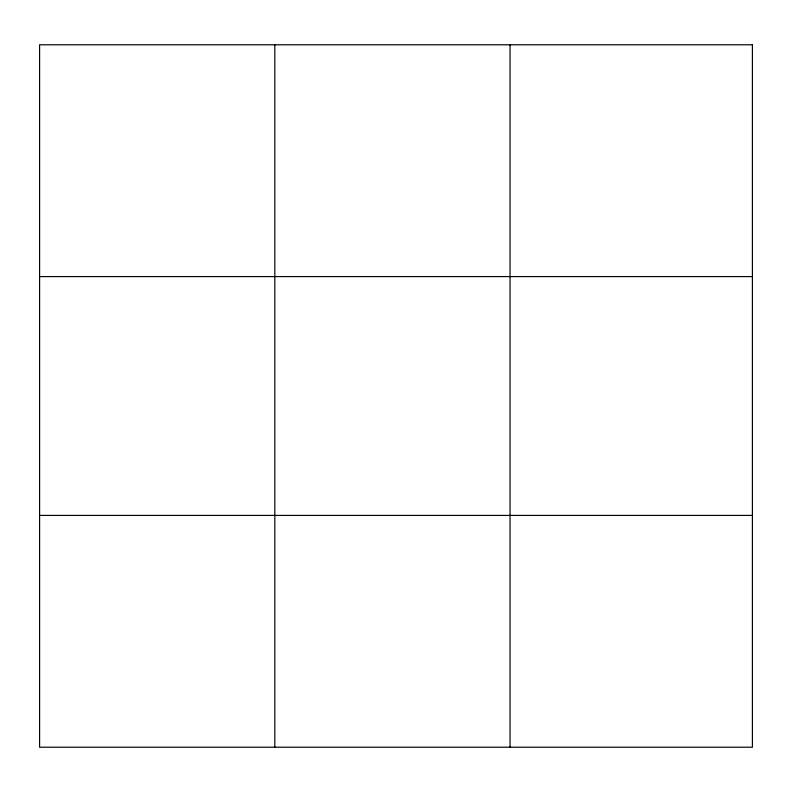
<?xml version="1.0" encoding="UTF-8"?>
<svg xmlns="http://www.w3.org/2000/svg" width="792" height="792" viewBox="0 0 792 792"><rect width="100%" height="100%" fill="white"/><g stroke="black" fill="none" stroke-linecap="round" stroke-linejoin="round"><path stroke-width="1.19" d="M274.824 747.212L274.824 44.788M510.048 747.212L510.048 44.788M39.6 276.586L752.4 276.586M39.6 515.414L752.4 515.414M752.4 44.788L752.4 747.212L39.6 747.212L39.6 44.788L752.4 44.788"/></g></svg>
